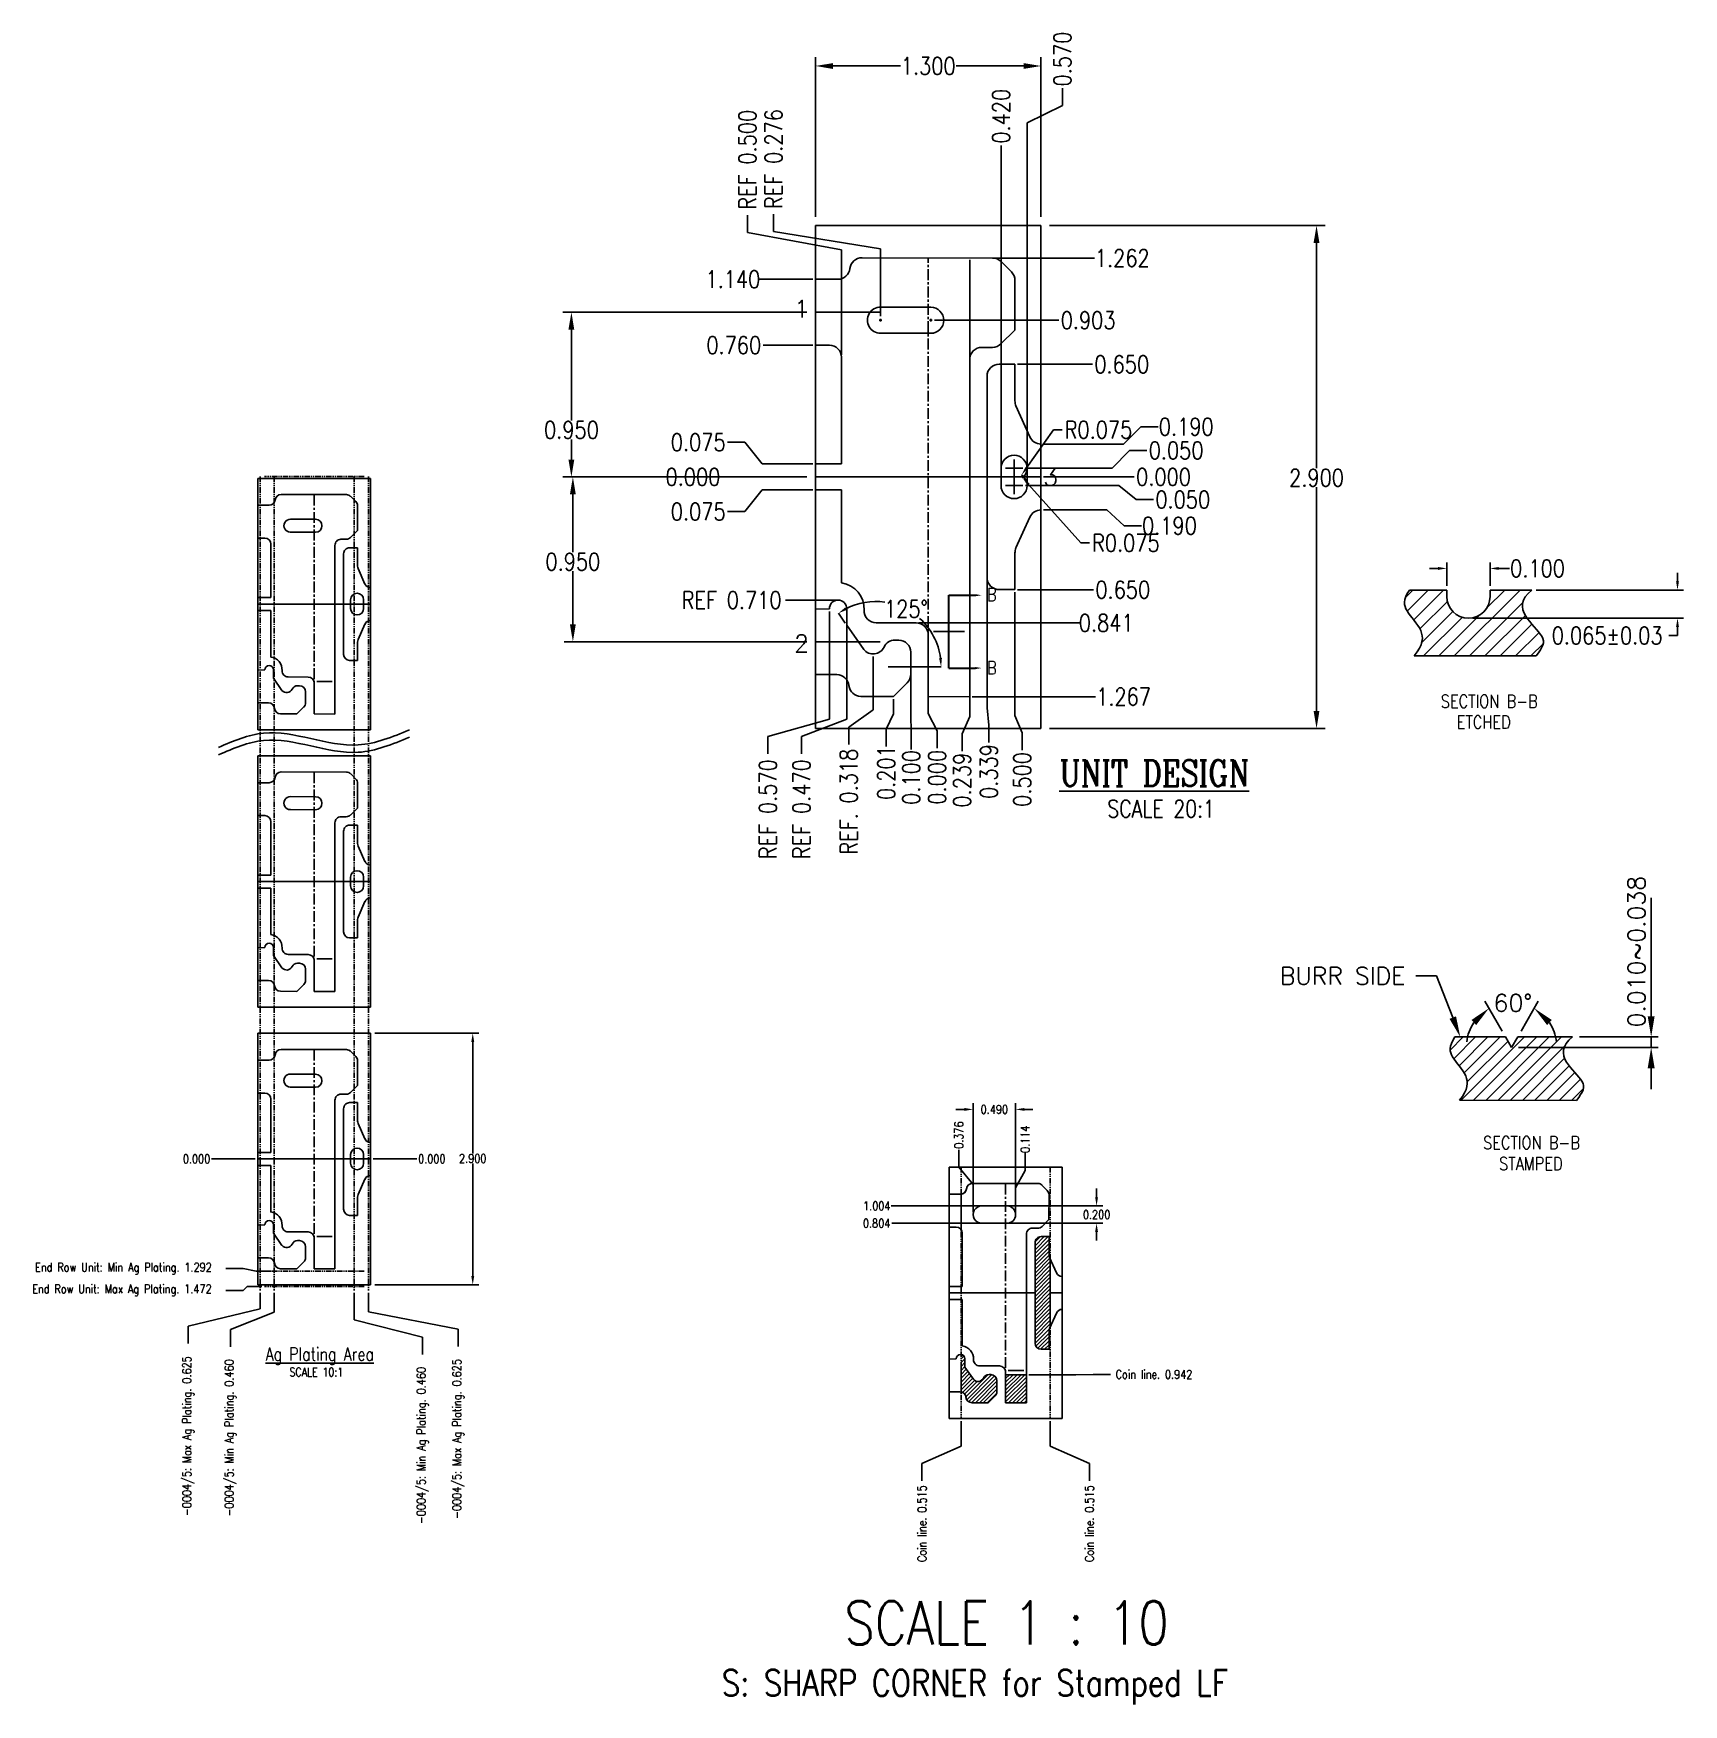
# Model space of a CAD drawing. Extents: x 640 to 830, y 405 to 598.
import ezdxf
from ezdxf.enums import TextEntityAlignment as Align

# ---------------------------------------------------------------- set-up
doc = ezdxf.new("R2010")
doc.units = 0
doc.linetypes.add('CENTER', pattern=[2, 1.25, -0.25, 0.25, -0.25])
doc.linetypes.add('PHANTOM2', pattern=[1.25, 0.625, -0.125, 0.125, -0.125, 0.125, -0.125])
for name, color, linetype in [('SH-03_CENTER', 2, 'Continuous'), ('SH-03_COIN', 4, 'Continuous'), ('SH-03_DIM', 4, 'Continuous'), ('SH-03_HATCH', 4, 'Continuous'), ('SH-03_NOTES', 3, 'Continuous'), ('SH-03_OBJECT', 7, 'Continuous'), ('SH-03_PHANTOM', 3, 'Continuous'), ('SH-03_PKG', 5, 'Continuous')]:
    doc.layers.add(name, color=color, linetype=linetype)
doc.styles.add('COMPLEX', font='COMPLEX', dxfattribs={"width": 0.8})
doc.styles.add('SIMPLEX', font='SIMPLEX')
doc.styles.get("Standard").update_dxf_attribs({"font": 'simplex.shx', "width": 0.82})

msp = doc.modelspace()

# ---------------------------------------------------------------- linework, layer by layer
at = {"layer": 'SH-03_CENTER', "linetype": 'CENTER'}
for p, q in [((743.21, 521.51), (743.21, 572.11)), ((672.38, 519.5), (672.38, 544.8)), ((672.38, 487.5), (672.38, 512.8)), ((672.38, 455.5), (672.38, 480.8)), ((752.14, 440.05), (752.14, 465.35))]:
    msp.add_line(p, q, dxfattribs=at)
at = {"layer": 'SH-03_CENTER'}
for p, q in [((730.21, 565.81), (737.66, 565.81)), ((730.21, 546.81), (756.21, 546.81)), ((665.88, 532.15), (678.88, 532.15)), ((730.21, 527.81), (737.66, 527.81)), ((665.88, 500.15), (678.88, 500.15)), ((665.88, 468.15), (678.88, 468.15)), ((745.64, 452.7), (755.53, 452.7)), ((757.29, 452.7), (758.64, 452.7))]:
    msp.add_line(p, q, dxfattribs=at)
at = {"layer": 'SH-03_CENTER', "linetype": 'Continuous'}
for p, q in [((737.55, 564.89), (737.85, 564.89)), ((737.7, 565.04), (737.7, 564.74)), ((743.35, 564.88), (743.65, 564.88)), ((743.5, 565.03), (743.5, 564.73))]:
    msp.add_line(p, q, dxfattribs=at)
at = {"layer": 'SH-03_COIN'}
msp.add_line((754.53, 443.27), (752.14, 443.27), dxfattribs=at)
at = {"layer": 'SH-03_DIM'}
for p, q in [((730.21, 576.81), (730.21, 595.21)), ((732.21, 594.21), (740, 594.21)), ((754.21, 594.21), (746.42, 594.21)), ((756.21, 576.81), (756.21, 595.21)), ((757.21, 575.81), (789, 575.81)), ((788, 573.81), (788, 547.81)), ((729.21, 565.81), (701.05, 565.81)), ((702.05, 563.81), (702.05, 553.32)), ((702.05, 548.81), (702.05, 551.14)), ((729.21, 546.81), (701.05, 546.81)), ((729.21, 546.81), (701.22, 546.81)), ((788, 519.81), (788, 545.63)), ((702.22, 544.81), (702.22, 538.12)), ((702.22, 529.81), (702.22, 535.94)), ((802.02, 536.26), (801.02, 536.26)), ((803.02, 534.27), (803.02, 536.96)), ((808.02, 534.27), (808.02, 536.96)), ((809.02, 536.26), (810.27, 536.26)), ((829.64, 534.77), (829.64, 535.77)), ((813.34, 533.77), (830.34, 533.77)), ((806.02, 530.52), (830.34, 530.52)), ((829.64, 528.52), (828.64, 528.52)), ((829.64, 529.52), (829.64, 528.52)), ((729.21, 527.81), (701.22, 527.81)), ((757.21, 517.81), (789, 517.81)), ((826.6, 484.62), (826.6, 498.28)), ((801.85, 489.27), (799.45, 489.27)), ((803.72, 484.46), (801.85, 489.27)), ((809.41, 482.91), (807.43, 486.34)), ((811.6, 482.91), (813.58, 486.34)), ((679.38, 482.65), (691.37, 482.65)), ((818.32, 482.22), (827.4, 482.22)), ((826.6, 481.02), (826.6, 482.22)), ((690.67, 481.65), (690.67, 468.8)), ((811.3, 481.02), (827.4, 481.02)), ((826.6, 478.62), (826.6, 476.22)), ((748.39, 462.58), (748.39, 474.57)), ((753.29, 462.22), (753.29, 474.57)), ((747.39, 473.87), (746.39, 473.87)), ((754.29, 473.87), (755.29, 473.87)), ((690.67, 454.65), (690.67, 467.62)), ((762.63, 463.73), (762.63, 464.73)), ((751.34, 462.73), (763.33, 462.73)), ((751.33, 460.73), (763.33, 460.73)), ((762.63, 459.73), (762.63, 458.73)), ((679.38, 453.65), (691.37, 453.65))]:
    msp.add_line(p, q, dxfattribs=at)
at = {"layer": 'SH-03_DIM', "color": 4, "linetype": 'Continuous'}
for p, q in [((758.69, 589.64), (758.69, 591.64)), ((754.61, 587.64), (758.69, 589.64)), ((754.61, 547.11), (754.61, 587.64)), ((751.61, 546.11), (751.61, 585.04)), ((722.35, 575.01), (722.35, 577.01)), ((725.37, 575.13), (725.37, 577.13)), ((733.21, 573.01), (722.35, 575.01)), ((737.7, 573.13), (725.37, 575.13)), ((733.21, 560.91), (733.21, 573.01)), ((737.7, 565.34), (737.7, 573.13))]:
    msp.add_line(p, q, dxfattribs=at)
at = {"layer": 'SH-03_DIM', "linetype": 'Continuous'}
for p, q in [((747.99, 571.86), (747.99, 519.17)), ((750.94, 572.06), (762.38, 572.06)), ((729.91, 569.61), (723.74, 569.61)), ((729.91, 569.61), (723.74, 569.61)), ((743.95, 564.88), (758.28, 564.88)), ((729.91, 562.01), (724.15, 562.01)), ((753.51, 559.8), (762.16, 559.8)), ((757.66, 552.26), (754.55, 547.85)), ((758.66, 552.26), (757.66, 552.26)), ((765.75, 550.61), (767.75, 552.6)), ((767.75, 552.6), (769.75, 552.6)), ((722.05, 550.81), (720.05, 550.81)), ((724.05, 548.31), (722.05, 550.81)), ((756.51, 550.61), (765.75, 550.61)), ((764.43, 547.81), (766.43, 549.87)), ((766.43, 549.87), (768.43, 549.87)), ((729.91, 548.31), (724.05, 548.31)), ((752.11, 547.81), (754.11, 547.81)), ((753.11, 546.81), (753.11, 548.81)), ((754.41, 547.81), (764.43, 547.81)), ((726.2, 546.81), (719.44, 546.81)), ((752.11, 545.81), (754.11, 545.81)), ((753.11, 544.81), (753.11, 546.81)), ((754.41, 545.81), (765.2, 545.81)), ((760.82, 539.2), (754.78, 545.95)), ((756.51, 546.81), (766.98, 546.81)), ((765.2, 545.81), (767.2, 544.2)), ((724.05, 545.31), (722.05, 542.81)), ((729.91, 545.31), (724.05, 545.31)), ((767.2, 544.2), (769.2, 544.2)), ((722.05, 542.81), (720.05, 542.81)), ((756.51, 543.01), (763.82, 543.01)), ((763.82, 543.01), (765.82, 541.19)), ((765.82, 541.19), (767.82, 541.19)), ((761.82, 539.2), (760.82, 539.2)), ((749.99, 534.92), (749.99, 520.17)), ((732.51, 532.61), (726.75, 532.61)), ((753.21, 533.52), (753.21, 519.29)), ((753.51, 533.8), (762.28, 533.8)), ((731.81, 531.31), (731.81, 518.87)), ((733.64, 529.96), (732.84, 531.11)), ((733.81, 531.31), (733.81, 518.87)), ((742.11, 529.98), (760.72, 529.98)), ((743.21, 528.28), (743.21, 519.54)), ((736.85, 526.1), (736.85, 519.97)), ((738.6, 524.91), (744.71, 524.91)), ((741.2, 525.02), (741.2, 519.36)), ((739.19, 521.19), (739.19, 519.49)), ((748.29, 521.47), (762.52, 521.47)), ((731.81, 518.87), (724.72, 516.87)), ((733.81, 518.87), (728.59, 516.87)), ((736.85, 519.97), (734.04, 517.97)), ((739.19, 519.49), (738.36, 517.73)), ((741.2, 519.36), (741.25, 517.36)), ((743.21, 519.54), (744.23, 517.54)), ((747.99, 519.17), (747.11, 517.17)), ((749.99, 520.17), (750.21, 518.17)), ((753.21, 519.29), (754.05, 517.29)), ((724.72, 516.87), (724.72, 514.87)), ((728.59, 516.87), (728.59, 514.87)), ((734.04, 517.97), (734.04, 515.97)), ((738.36, 517.73), (738.36, 515.73)), ((741.25, 517.36), (741.25, 515.36)), ((744.23, 517.54), (744.23, 515.54)), ((747.11, 517.17), (747.11, 515.17)), ((750.21, 518.17), (750.21, 516.17)), ((754.05, 517.29), (754.05, 515.29)), ((746.73, 467.19), (746.73, 469.19)), ((754.39, 466.84), (754.39, 468.84)), ((665.58, 468.15), (660.54, 468.15)), ((679.18, 468.15), (684.22, 468.15)), ((748.39, 465.19), (746.73, 467.19)), ((753.29, 464.84), (754.39, 466.84)), ((748.39, 462.03), (748.39, 465.19)), ((753.29, 462.02), (753.29, 464.84)), ((750.54, 462.73), (738.94, 462.73)), ((746.99, 464.11), (746.99, 459.8)), ((750.53, 460.73), (739.01, 460.73)), ((664.2, 455.5), (662.2, 455.5)), ((665.7, 455.23), (664.2, 455.5)), ((667.4, 455.23), (665.7, 455.23)), ((757.29, 456.59), (757.29, 448.8)), ((664.2, 453), (662.2, 453)), ((664.63, 453.43), (664.2, 453)), ((666.33, 453.43), (664.63, 453.43)), ((666.13, 452.7), (666.13, 450.85)), ((667.78, 452.7), (667.78, 450.47)), ((676.98, 452.7), (676.98, 449.59)), ((678.63, 452.7), (678.63, 450.52)), ((666.13, 450.85), (657.85, 448.85)), ((667.78, 450.47), (662.73, 448.47)), ((676.98, 449.59), (684.89, 447.59)), ((678.63, 450.52), (689, 448.52)), ((657.85, 448.85), (657.85, 446.85)), ((662.73, 448.47), (662.73, 446.47)), ((684.89, 447.59), (684.89, 445.59)), ((689, 448.52), (689, 446.52)), ((746.99, 444.4), (746.99, 441.29)), ((760.24, 443.27), (762.24, 443.31)), ((762.24, 443.31), (764.24, 443.31)), ((754.83, 443.27), (760.24, 443.27)), ((746.99, 437.9), (746.99, 435.02)), ((757.29, 437.9), (757.29, 435.02)), ((746.99, 435.02), (742.49, 433.02)), ((757.29, 435.02), (761.8, 433.02)), ((742.49, 433.02), (742.49, 431.02)), ((761.8, 433.02), (761.8, 431.02))]:
    msp.add_line(p, q, dxfattribs=at)
at = {"layer": 'SH-03_DIM', "linetype": 'PHANTOM2'}
for p, q in [((666.13, 546.87), (666.13, 453)), ((678.13, 546.87), (666.63, 546.87)), ((667.78, 546.87), (667.78, 453)), ((676.98, 546.87), (676.98, 453)), ((678.63, 546.87), (678.63, 453)), ((746.99, 467.2), (746.99, 438.2)), ((757.29, 467.2), (757.29, 438.2)), ((678.13, 455.23), (666.63, 455.23)), ((678.13, 453.43), (666.63, 453.43))]:
    msp.add_line(p, q, dxfattribs=at)
at = {"layer": 'SH-03_DIM', "linetype": 'Continuous'}
for centre, radius, start, end in [((753.11, 547.81), 1.5, 311.0805, 348.5408), ((753.11, 545.81), 1.5, 11.4592, 55.5678), ((737.16, 524.91), 7.54, 81.9582, 117.2684), ((737.16, 524.91), 7.54, 7.608, 47.8921)]:
    msp.add_arc(centre, radius, start, end, dxfattribs=at)
at = {"layer": 'SH-03_DIM'}
for start, end in [(146.5755, 173.1509), (6.8491, 33.4245)]:
    msp.add_arc((810.5, 481.02), 5.22, start, end, dxfattribs=at)
for points in [[(732.21, 594.54), (732.21, 593.87), (730.21, 594.21)], [(754.21, 594.54), (754.21, 593.87), (756.21, 594.21)], [(787.66, 573.81), (788.33, 573.81), (788, 575.81)], [(701.71, 563.81), (702.38, 563.81), (702.05, 565.81)], [(701.71, 548.81), (702.38, 548.81), (702.05, 546.81)], [(701.88, 544.81), (702.55, 544.81), (702.22, 546.81)], [(802.02, 536.43), (802.02, 536.09), (803.02, 536.26)], [(809.02, 536.43), (809.02, 536.09), (808.02, 536.26)], [(829.47, 534.77), (829.8, 534.77), (829.64, 533.77)], [(829.47, 529.52), (829.8, 529.52), (829.64, 530.52)], [(701.88, 529.81), (702.55, 529.81), (702.22, 527.81)], [(787.66, 519.81), (788.33, 519.81), (788, 517.81)], [(803.34, 484.31), (804.09, 484.6), (804.58, 482.22)], [(805.87, 484.18), (806.42, 483.6), (807.89, 485.54)], [(814.59, 483.6), (815.14, 484.18), (813.11, 485.54)], [(826.2, 484.62), (827, 484.62), (826.6, 482.22)], [(690.5, 481.65), (690.84, 481.65), (690.67, 482.65)], [(826.2, 478.62), (827, 478.62), (826.6, 481.02)], [(747.39, 474.03), (747.39, 473.7), (748.39, 473.87)], [(754.29, 474.03), (754.29, 473.7), (753.29, 473.87)], [(762.46, 463.73), (762.79, 463.73), (762.63, 462.73)], [(762.46, 459.73), (762.79, 459.73), (762.63, 460.73)], [(690.5, 454.65), (690.84, 454.65), (690.67, 453.65)]]:
    msp.add_solid(points, dxfattribs=at)
at = {"layer": 'SH-03_DIM', "linetype": 'Continuous'}
for points in [[(754.42, 547.95), (754.69, 547.76), (753.98, 547.04)], [(754.9, 546.06), (754.65, 545.84), (754.11, 546.69)], [(733.79, 531.47), (733.62, 531.75), (732.85, 531.09)], [(744.79, 525.92), (744.46, 525.9), (744.69, 524.91)]]:
    msp.add_solid(points, dxfattribs=at)
at = {"layer": 'SH-03_HATCH', "linetype": 'Continuous'}
for p, q in [((755.53, 458.14), (756.6, 459.2)), ((755.53, 457.69), (757.04, 459.2)), ((755.53, 457.24), (757.14, 458.85)), ((755.54, 458.59), (756.14, 459.2)), ((755.53, 456.79), (757.14, 458.4)), ((755.53, 456.34), (757.14, 457.95)), ((755.53, 455.89), (757.14, 457.5)), ((755.53, 455.44), (757.14, 457.05)), ((755.53, 454.99), (757.24, 456.71)), ((755.53, 454.55), (757.29, 456.31)), ((755.53, 454.1), (757.29, 455.86)), ((755.53, 453.65), (757.29, 455.41)), ((755.53, 453.2), (757.29, 454.96)), ((755.53, 452.75), (757.29, 454.51)), ((755.53, 452.3), (757.29, 454.06)), ((755.53, 451.85), (757.29, 453.61)), ((755.53, 451.4), (757.29, 453.16)), ((755.53, 450.95), (757.29, 452.71)), ((755.53, 450.5), (757.29, 452.26)), ((755.53, 450.06), (757.29, 451.82)), ((755.53, 449.61), (757.29, 451.37)), ((755.53, 449.16), (757.29, 450.92)), ((755.53, 448.71), (757.29, 450.47)), ((755.53, 448.26), (757.29, 450.02)), ((755.53, 447.81), (757.29, 449.57)), ((755.53, 447.36), (757.29, 449.12)), ((755.53, 446.91), (757.19, 448.57)), ((755.62, 446.56), (757.14, 448.07)), ((755.84, 446.32), (757.14, 447.62)), ((756.17, 446.2), (757.14, 447.18)), ((746.99, 445.56), (747.02, 445.59)), ((746.99, 445.11), (747.31, 445.43)), ((756.62, 446.2), (757.14, 446.73)), ((757.06, 446.2), (757.14, 446.28)), ((746.99, 444.66), (747.44, 445.11)), ((746.99, 444.21), (747.44, 444.66)), ((746.99, 443.76), (747.44, 444.21)), ((746.99, 443.31), (747.6, 443.92)), ((746.99, 442.86), (747.78, 443.65)), ((746.99, 442.41), (747.97, 443.39)), ((746.99, 441.96), (748.15, 443.13)), ((746.99, 441.52), (748.34, 442.86)), ((747.16, 441.23), (748.55, 442.62)), ((747.41, 441.04), (748.87, 442.49)), ((747.56, 440.73), (750.1, 443.27)), ((747.66, 440.39), (750.55, 443.28)), ((747.88, 440.16), (750.86, 443.14)), ((748.21, 440.04), (751.07, 442.9)), ((748.66, 440.04), (751.14, 442.52)), ((749.11, 440.04), (751.14, 442.07)), ((749.55, 440.04), (751.14, 441.62)), ((752.14, 442.84), (752.57, 443.27)), ((752.14, 442.4), (753.02, 443.27)), ((752.14, 441.95), (753.47, 443.27)), ((752.14, 441.5), (753.92, 443.27)), ((752.14, 441.05), (754.37, 443.27)), ((752.14, 440.6), (754.53, 442.99)), ((752.14, 440.15), (754.53, 442.54)), ((752.47, 440.03), (754.53, 442.09)), ((752.92, 440.03), (754.53, 441.64)), ((750, 440.04), (751.11, 441.15)), ((753.37, 440.03), (754.53, 441.19)), ((753.81, 440.03), (754.53, 440.74)), ((754.26, 440.02), (754.53, 440.3))]:
    msp.add_line(p, q, dxfattribs=at)
at = {"layer": 'SH-03_OBJECT'}
for p, q in [((735.57, 572.1), (750.64, 572.06)), ((730.21, 569.61), (732.79, 569.61)), ((730.21, 562.01), (731.81, 562.01)), ((750.61, 561.76), (749.39, 561.76)), ((753.21, 559.82), (751.39, 559.82)), ((730.21, 548.31), (733.21, 548.31)), ((665.88, 543.55), (667.17, 543.55)), ((668.56, 544.79), (676.09, 544.77)), ((730.21, 545.31), (733.21, 545.31)), ((665.88, 539.75), (666.68, 539.75)), ((676.08, 539.62), (675.47, 539.62)), ((677.38, 538.65), (676.47, 538.65)), ((665.88, 532.9), (667.38, 532.9)), ((753.21, 533.82), (751.39, 533.82)), ((665.88, 531.4), (667.38, 531.4)), ((733.81, 531.61), (733.81, 529.71)), ((735.77, 526.9), (733.81, 529.71)), ((737.2, 529.99), (741.81, 529.98)), ((743.21, 528.58), (743.19, 521.48)), ((739.81, 527.99), (739.38, 527.99)), ((741.2, 524.06), (741.2, 526.58)), ((667.68, 524.55), (667.68, 523.6)), ((677.38, 525.65), (676.47, 525.65)), ((668.66, 522.19), (667.68, 523.6)), ((669.38, 523.74), (671.68, 523.73)), ((670.68, 522.73), (670.46, 522.73)), ((672.38, 523.03), (672.37, 519.48)), ((730.21, 524.01), (732.67, 524.01)), ((739.19, 521.49), (740.79, 523.08)), ((665.88, 520.75), (667.11, 520.75)), ((671.38, 520.77), (671.38, 522.03)), ((735.45, 521.5), (739.19, 521.49)), ((743.19, 521.48), (747.99, 521.47)), ((668.5, 519.49), (670.37, 519.48)), ((670.37, 519.48), (671.17, 520.28)), ((672.37, 519.48), (674.77, 519.47)), ((668.56, 512.79), (676.09, 512.77)), ((665.88, 511.55), (667.17, 511.55)), ((665.88, 507.75), (666.68, 507.75)), ((676.08, 507.62), (675.47, 507.62)), ((677.38, 506.65), (676.47, 506.65)), ((665.88, 500.9), (667.38, 500.9)), ((665.88, 499.4), (667.38, 499.4)), ((677.38, 493.65), (676.47, 493.65)), ((667.68, 492.55), (667.68, 491.6)), ((668.66, 490.19), (667.68, 491.6)), ((669.38, 491.74), (671.68, 491.73)), ((670.68, 490.73), (670.46, 490.73)), ((671.38, 488.77), (671.38, 490.03)), ((672.38, 491.03), (672.37, 487.48)), ((665.88, 488.75), (667.11, 488.75)), ((670.37, 487.48), (671.17, 488.28)), ((668.5, 487.49), (670.37, 487.48)), ((672.37, 487.48), (674.77, 487.47)), ((668.56, 480.79), (676.09, 480.77)), ((665.88, 479.55), (667.17, 479.55)), ((665.88, 475.75), (666.68, 475.75)), ((676.08, 475.62), (675.47, 475.62)), ((677.38, 474.65), (676.47, 474.65)), ((665.88, 468.9), (667.38, 468.9)), ((665.88, 467.4), (667.38, 467.4)), ((748.32, 465.34), (755.86, 465.32)), ((748.32, 465.34), (755.86, 465.32)), ((745.64, 464.1), (746.93, 464.1)), ((677.38, 461.65), (676.47, 461.65)), ((667.68, 460.55), (667.68, 459.6)), ((668.66, 458.19), (667.68, 459.6)), ((669.38, 459.74), (671.68, 459.73)), ((670.68, 458.73), (670.46, 458.73)), ((672.38, 459.03), (672.37, 455.48)), ((745.64, 460.3), (746.44, 460.3)), ((755.84, 460.17), (755.23, 460.17)), ((755.84, 460.17), (755.23, 460.17)), ((757.14, 459.2), (756.23, 459.2)), ((757.14, 459.2), (756.23, 459.2)), ((671.38, 456.77), (671.38, 458.03)), ((665.88, 456.75), (667.11, 456.75)), ((668.5, 455.49), (670.37, 455.48)), ((670.37, 455.48), (671.17, 456.28)), ((672.37, 455.48), (674.77, 455.47)), ((745.64, 453.45), (747.14, 453.45)), ((745.64, 451.95), (747.14, 451.95)), ((757.14, 446.2), (756.23, 446.2)), ((757.14, 446.2), (756.23, 446.2)), ((747.44, 445.1), (747.44, 444.15)), ((747.44, 445.1), (747.44, 444.15)), ((748.42, 442.74), (747.44, 444.15)), ((748.42, 442.74), (747.44, 444.15)), ((749.14, 444.29), (751.44, 444.28)), ((752.14, 443.58), (752.13, 440.03)), ((750.44, 443.28), (750.22, 443.28)), ((750.44, 443.28), (750.22, 443.28)), ((751.14, 441.32), (751.14, 442.58)), ((751.14, 441.32), (751.14, 442.58)), ((745.64, 441.3), (746.87, 441.3)), ((748.26, 440.04), (750.13, 440.03)), ((748.26, 440.04), (750.13, 440.03)), ((750.13, 440.03), (750.93, 440.83)), ((750.13, 440.03), (750.93, 440.83)), ((752.13, 440.03), (754.53, 440.02))]:
    msp.add_line(p, q, dxfattribs=at)
at = {"layer": 'SH-03_OBJECT', "linetype": 'Continuous'}
for p, q in [((752.8, 570.47), (751.63, 571.65)), ((737.7, 566.39), (743.5, 566.38)), ((737.7, 563.39), (743.5, 563.38)), ((753.2, 563.75), (751.6, 562.17)), ((733.21, 560.61), (733.21, 548.31)), ((747.99, 560.36), (747.99, 521.47)), ((753.21, 559.82), (753.21, 555.58)), ((749.99, 558.42), (749.99, 535.22)), ((754.93, 551.44), (753.33, 555.01)), ((751.61, 547.81), (751.61, 545.81)), ((754.61, 547.81), (754.61, 545.81)), ((677.18, 543.97), (676.59, 544.56)), ((733.21, 545.31), (733.21, 534.58)), ((669.63, 541.94), (672.53, 541.93)), ((754.93, 542.18), (753.33, 538.62)), ((669.62, 540.44), (672.52, 540.43)), ((677.37, 540.62), (676.58, 539.82)), ((667.38, 539.05), (667.38, 532.9)), ((674.77, 538.92), (674.77, 519.47)), ((675.77, 537.95), (675.77, 526.35)), ((677.38, 538.65), (677.38, 536.53)), ((753.21, 538.04), (753.21, 533.82)), ((678.24, 534.46), (677.44, 536.24)), ((676.58, 532.65), (676.58, 531.65)), ((678.08, 532.65), (678.08, 531.65)), ((798.72, 533.77), (803.02, 533.77)), ((803.02, 533.02), (803.02, 533.77)), ((808.02, 533.77), (812.84, 533.77)), ((808.02, 533.02), (808.02, 533.77)), ((667.38, 531.4), (667.38, 526.03)), ((678.24, 529.83), (677.44, 528.05)), ((677.38, 527.76), (677.38, 525.65)), ((799.26, 526.17), (813.33, 526.17)), ((677.18, 511.97), (676.59, 512.56)), ((669.63, 509.94), (672.53, 509.93)), ((667.38, 507.05), (667.38, 500.9)), ((669.62, 508.44), (672.52, 508.43)), ((674.77, 506.92), (674.77, 487.47)), ((677.37, 508.62), (676.58, 507.82)), ((675.77, 505.95), (675.77, 494.35)), ((677.38, 506.65), (677.38, 504.53)), ((678.24, 502.46), (677.44, 504.24)), ((667.38, 499.4), (667.38, 494.03)), ((676.58, 500.65), (676.58, 499.65)), ((678.08, 500.65), (678.08, 499.65)), ((678.24, 497.83), (677.44, 496.05)), ((677.38, 495.76), (677.38, 493.65)), ((803.96, 482.22), (809.81, 482.22)), ((810.5, 481.02), (809.81, 482.22)), ((810.5, 481.02), (811.2, 482.22)), ((811.2, 482.22), (817.52, 482.22)), ((677.18, 479.97), (676.59, 480.56)), ((669.62, 476.44), (672.52, 476.43)), ((669.63, 477.94), (672.53, 477.93)), ((677.37, 476.62), (676.58, 475.82)), ((667.38, 475.05), (667.38, 468.9)), ((674.77, 474.92), (674.77, 455.47)), ((677.38, 474.65), (677.38, 472.53)), ((817.97, 474.88), (804.48, 474.92)), ((675.77, 473.95), (675.77, 462.35)), ((678.24, 470.46), (677.44, 472.24)), ((676.58, 468.65), (676.58, 467.65)), ((678.08, 468.65), (678.08, 467.65)), ((667.38, 467.4), (667.38, 462.03)), ((678.24, 465.83), (677.44, 464.05)), ((756.94, 464.52), (756.35, 465.11)), ((756.94, 464.52), (756.35, 465.11)), ((677.38, 463.76), (677.38, 461.65)), ((749.39, 462.74), (752.29, 462.73)), ((749.38, 460.74), (752.28, 460.73)), ((757.13, 461.17), (756.34, 460.37)), ((757.13, 461.17), (756.34, 460.37)), ((747.14, 459.6), (747.14, 453.45)), ((754.53, 459.47), (754.53, 440.02)), ((757.14, 459.2), (757.14, 457.08)), ((757.14, 459.2), (757.14, 457.08)), ((755.53, 458.5), (755.53, 446.9)), ((755.53, 458.5), (755.53, 446.9)), ((758, 455.01), (757.2, 456.79)), ((757.29, 456.59), (757.2, 456.79)), ((747.14, 451.95), (747.14, 446.58)), ((758, 450.38), (757.2, 448.6)), ((757.14, 448.31), (757.14, 446.2)), ((757.14, 448.31), (757.14, 446.2)), ((757.29, 448.8), (757.2, 448.6))]:
    msp.add_line(p, q, dxfattribs=at)
at = {"layer": 'SH-03_OBJECT', "linetype": 'ByBlock'}
for p, q in [((753.21, 569.47), (753.2, 563.75)), ((677.38, 543.48), (677.37, 540.62)), ((677.38, 511.48), (677.37, 508.62)), ((677.38, 479.48), (677.37, 476.62)), ((757.14, 464.03), (757.13, 461.17)), ((757.14, 464.03), (757.13, 461.17))]:
    msp.add_line(p, q, dxfattribs=at)
at = {"layer": 'SH-03_OBJECT', "color": 1, "linetype": 'Continuous'}
for p, q in [((798.25, 532.91), (799.11, 533.77)), ((798.46, 531.34), (800.88, 533.77)), ((799.21, 530.33), (802.65, 533.77)), ((799.93, 529.28), (803.09, 532.44)), ((803.89, 526.17), (811.49, 533.77)), ((805.65, 526.17), (811.77, 532.29)), ((807.65, 531.7), (809.72, 533.77)), ((800.14, 527.73), (803.71, 531.3)), ((800.35, 526.17), (804.81, 530.62)), ((802.12, 526.17), (806.84, 530.89)), ((807.42, 526.17), (812.09, 530.83)), ((809.19, 526.17), (812.84, 529.82)), ((810.96, 526.17), (813.67, 528.88)), ((812.72, 526.17), (814.17, 527.61)), ((803.41, 480.71), (804.92, 482.22)), ((803.83, 479.71), (806.34, 482.22)), ((804.44, 478.91), (807.75, 482.22)), ((804.7, 474.92), (811.99, 482.22)), ((805.03, 478.08), (809.17, 482.22)), ((806.11, 474.92), (813.41, 482.22)), ((807.52, 474.91), (814.82, 482.22)), ((808.93, 474.91), (816.24, 482.22)), ((805.39, 477.03), (810.09, 481.73)), ((810.34, 474.91), (816.64, 481.21)), ((811.75, 474.9), (816.61, 479.77)), ((813.16, 474.9), (817.15, 478.89)), ((814.57, 474.89), (817.8, 478.12)), ((815.98, 474.89), (818.45, 477.35)), ((817.39, 474.89), (818.79, 476.29))]:
    msp.add_line(p, q, dxfattribs=at)
at = {"layer": 'SH-03_OBJECT', "lineweight": 0}
for p, q in [((730.21, 531.61), (731.81, 531.61)), ((665.88, 524.55), (666.68, 524.55)), ((665.88, 492.55), (666.68, 492.55)), ((665.88, 460.55), (666.68, 460.55)), ((745.64, 445.1), (746.44, 445.1))]:
    msp.add_line(p, q, dxfattribs=at)
at = {"layer": 'SH-03_OBJECT', "color": 1}
for p, q in [((743.81, 528.97), (747.39, 528.97)), ((672.68, 523.22), (674.47, 523.22)), ((672.68, 491.22), (674.47, 491.22)), ((672.68, 459.22), (674.47, 459.22)), ((752.44, 443.77), (754.23, 443.77))]:
    msp.add_line(p, q, dxfattribs=at)
at = {"layer": 'SH-03_OBJECT'}
for centre, radius, start, end in [((732.79, 571.01), 1.4, 270, 353.5777), ((735.57, 570.7), 1.4, 89.8589, 173.5777), ((731.81, 560.61), 1.4, 360, 90), ((756.21, 552.01), 1.4, 204.1054, 270), ((667.17, 544.25), 0.7, 270, 353.5777), ((668.56, 544.09), 0.7, 89.8589, 173.5777), ((756.21, 541.61), 1.4, 90, 155.8946), ((666.68, 539.05), 0.7, 360, 90), ((678.88, 534.75), 0.7, 204.1054, 270), ((732.81, 531.61), 3, 357.1686, 82.3377), ((732.81, 531.61), 1, 0, 90), ((678.88, 529.55), 0.7, 90, 155.8946), ((737.21, 531.39), 1.4, 177.1686, 269.8589), ((741.81, 528.58), 1.4, 359.8589, 89.8589), ((736.85, 527.8), 1.4, 219.6436, 334.4556), ((739.37, 526.59), 1.4, 89.8589, 154.4556), ((739.8, 526.59), 1.4, 359.8589, 89.8589), ((667.18, 524.55), 0.5, 0, 90), ((667.18, 524.55), 1.5, 357.1686, 82.3377), ((669.38, 524.44), 0.7, 177.1686, 269.8589), ((669.2, 522.64), 0.7, 219.6436, 334.4556), ((670.46, 522.03), 0.7, 89.8589, 154.4556), ((670.68, 522.03), 0.7, 359.8589, 89.8589), ((671.68, 523.03), 0.7, 359.8589, 89.8589), ((732.67, 522.61), 1.4, 5.8899, 90), ((735.45, 522.9), 1.4, 185.8899, 269.8589), ((739.8, 524.07), 1.4, 314.8589, 359.8589), ((667.11, 520.05), 0.7, 5.8899, 90), ((670.68, 520.77), 0.7, 314.8589, 359.8589), ((668.5, 520.19), 0.7, 185.8899, 269.8589), ((668.56, 512.09), 0.7, 89.8589, 173.5777), ((667.17, 512.25), 0.7, 270, 353.5777), ((666.68, 507.05), 0.7, 360, 90), ((678.88, 502.75), 0.7, 204.1054, 270), ((678.88, 497.55), 0.7, 90, 155.8946), ((667.18, 492.55), 1.5, 357.1686, 82.3377), ((667.18, 492.55), 0.5, 0, 90), ((669.38, 492.44), 0.7, 177.1686, 269.8589), ((671.68, 491.03), 0.7, 359.8589, 89.8589), ((669.2, 490.64), 0.7, 219.6436, 334.4556), ((670.46, 490.03), 0.7, 89.8589, 154.4556), ((670.68, 490.03), 0.7, 359.8589, 89.8589), ((667.11, 488.05), 0.7, 5.8899, 90), ((668.5, 488.19), 0.7, 185.8899, 269.8589), ((670.68, 488.77), 0.7, 314.8589, 359.8589), ((667.17, 480.25), 0.7, 270, 353.5777), ((668.56, 480.09), 0.7, 89.8589, 173.5777), ((666.68, 475.05), 0.7, 360, 90), ((678.88, 470.75), 0.7, 204.1054, 270), ((678.88, 465.55), 0.7, 90, 155.8946), ((746.93, 464.8), 0.7, 270, 353.5777), ((746.93, 464.8), 0.7, 275.1321, 353.5777), ((748.32, 464.64), 0.7, 89.8589, 173.5777), ((748.32, 464.64), 0.7, 89.8589, 173.5777), ((667.18, 460.55), 0.5, 0, 90), ((667.18, 460.55), 1.5, 357.1686, 82.3377), ((669.38, 460.44), 0.7, 177.1686, 269.8589), ((670.46, 458.03), 0.7, 89.8589, 154.4556), ((670.68, 458.03), 0.7, 359.8589, 89.8589), ((671.68, 459.03), 0.7, 359.8589, 89.8589), ((746.44, 459.6), 0.7, 360, 90), ((669.2, 458.64), 0.7, 219.6436, 334.4556), ((667.11, 456.05), 0.7, 5.8899, 90), ((668.5, 456.19), 0.7, 185.8899, 269.8589), ((670.68, 456.77), 0.7, 314.8589, 359.8589), ((758.64, 455.3), 0.7, 204.1054, 270), ((758.64, 450.1), 0.7, 90, 155.8946), ((746.94, 445.1), 0.5, 0, 90), ((746.94, 445.1), 0.5, 0, 84.2608), ((746.94, 445.1), 1.5, 357.1686, 82.3377), ((749.14, 444.99), 0.7, 177.1686, 269.8589), ((751.44, 443.58), 0.7, 359.8589, 89.8589), ((748.96, 443.19), 0.7, 219.6436, 334.4556), ((748.96, 443.19), 0.7, 219.6436, 334.4556), ((750.22, 442.58), 0.7, 89.8589, 154.4556), ((750.22, 442.58), 0.7, 89.8589, 154.4556), ((750.44, 442.58), 0.7, 359.8589, 89.8589), ((750.44, 442.58), 0.7, 359.8589, 89.8589), ((746.87, 440.6), 0.7, 5.8899, 90), ((746.87, 440.6), 0.7, 5.8899, 79.8893), ((748.26, 440.74), 0.7, 185.8899, 269.8589), ((748.26, 440.74), 0.7, 185.8899, 269.8589), ((750.44, 441.32), 0.7, 314.8589, 359.8589), ((750.44, 441.32), 0.7, 314.8589, 359.8589)]:
    msp.add_arc(centre, radius, start, end, dxfattribs=at)
at = {"layer": 'SH-03_OBJECT', "linetype": 'Continuous'}
for centre, radius, start, end in [((750.63, 570.66), 1.4, 44.8589, 89.8589), ((751.81, 569.48), 1.4, 359.8589, 44.8589), ((737.7, 564.89), 1.5, 89.8589, 269.8589), ((743.5, 564.88), 1.5, 269.8589, 89.8589), ((749.39, 560.36), 1.4, 89.8589, 180), ((750.61, 563.16), 1.4, 269.8589, 314.8589), ((751.39, 558.42), 1.4, 89.8589, 180), ((754.61, 555.58), 1.4, 180, 204.1054), ((753.11, 547.81), 1.5, 360, 180), ((753.11, 545.81), 1.5, 180, 360), ((676.09, 544.07), 0.7, 44.8589, 89.8589), ((676.68, 543.48), 0.7, 359.8589, 44.8589), ((669.63, 541.19), 0.75, 89.8589, 269.8589), ((672.53, 541.18), 0.75, 269.8589, 89.8589), ((676.08, 540.32), 0.7, 269.8589, 314.8589), ((675.47, 538.92), 0.7, 89.8589, 180), ((676.47, 537.95), 0.7, 89.8589, 180), ((754.61, 538.04), 1.4, 155.8946, 180), ((678.08, 536.53), 0.7, 180, 204.1054), ((751.39, 535.22), 1.4, 180, 269.8589), ((677.33, 532.65), 0.75, 360, 180), ((732.81, 531.61), 1, 90, 180), ((805.52, 533.02), 2.5, 180, 0), ((677.33, 531.65), 0.75, 180, 360), ((676.47, 526.35), 0.7, 180, 269.8589), ((678.08, 527.76), 0.7, 155.8946, 180), ((667.18, 524.55), 0.5, 90, 180), ((676.09, 512.07), 0.7, 44.8589, 89.8589), ((676.68, 511.48), 0.7, 359.8589, 44.8589), ((669.63, 509.19), 0.75, 89.8589, 269.8589), ((672.53, 509.18), 0.75, 269.8589, 89.8589), ((675.47, 506.92), 0.7, 89.8589, 180), ((676.08, 508.32), 0.7, 269.8589, 314.8589), ((676.47, 505.95), 0.7, 89.8589, 180), ((678.08, 504.53), 0.7, 180, 204.1054), ((677.33, 500.65), 0.75, 360, 180), ((677.33, 499.65), 0.75, 180, 360), ((678.08, 495.76), 0.7, 155.8946, 180), ((676.47, 494.35), 0.7, 180, 269.8589), ((667.18, 492.55), 0.5, 90, 180), ((676.09, 480.07), 0.7, 44.8589, 89.8589), ((676.68, 479.48), 0.7, 359.8589, 44.8589), ((669.63, 477.19), 0.75, 89.8589, 269.8589), ((672.53, 477.18), 0.75, 269.8589, 89.8589), ((675.47, 474.92), 0.7, 89.8589, 180), ((676.47, 473.95), 0.7, 89.8589, 180), ((676.08, 476.32), 0.7, 269.8589, 314.8589), ((678.08, 472.53), 0.7, 180, 204.1054), ((677.33, 468.65), 0.75, 360, 180), ((677.33, 467.65), 0.75, 180, 360), ((755.85, 464.62), 0.7, 44.8589, 89.8589), ((755.85, 464.62), 0.7, 44.8589, 89.8589), ((756.44, 464.03), 0.7, 359.8589, 44.8589), ((756.44, 464.03), 0.7, 359.8589, 44.8589), ((678.08, 463.76), 0.7, 155.8946, 180), ((749.39, 461.74), 1, 89.8589, 269.8589), ((752.29, 461.73), 1, 269.8589, 89.8589), ((667.18, 460.55), 0.5, 90, 180), ((676.47, 462.35), 0.7, 180, 269.8589), ((755.23, 459.47), 0.7, 89.8589, 180), ((755.23, 459.47), 0.7, 89.8589, 180), ((756.23, 458.5), 0.7, 89.8589, 180), ((756.23, 458.5), 0.7, 89.8589, 180), ((755.84, 460.87), 0.7, 269.8589, 314.8589), ((755.84, 460.87), 0.7, 269.8589, 314.8589), ((757.84, 457.08), 0.7, 180, 204.1054), ((757.84, 457.08), 0.7, 180, 204.1054), ((757.84, 448.31), 0.7, 155.8946, 180), ((757.84, 448.31), 0.7, 155.8946, 180), ((746.94, 445.1), 0.5, 90, 180), ((756.23, 446.9), 0.7, 180, 269.8589), ((756.23, 446.9), 0.7, 180, 269.8589)]:
    msp.add_arc(centre, radius, start, end, dxfattribs=at)
for points, knots in [([(798.72, 533.77), (797.93, 532.64), (798.22, 531.26), (800.37, 529.25), (800.33, 527.46), (799.26, 526.17)], [0, 0, 0, 0, 0.0679517, 0.1482265, 0.2228075, 0.2228075, 0.2228075, 0.2228075]), ([(812.84, 533.77), (811.51, 532.7), (811.54, 530.91), (814.67, 528.12), (814.13, 527.23), (813.33, 526.17)], [0, 0, 0, 0, 0.0756667, 0.1392143, 0.2121518, 0.2121518, 0.2121518, 0.2121518]), ([(803.96, 482.22), (803.21, 481.13), (803.48, 479.81), (805.55, 477.88), (805.51, 476.16), (804.48, 474.92)], [0, 0, 0, 0, 0.0679517, 0.1482265, 0.2228075, 0.2228075, 0.2228075, 0.2228075]), ([(817.52, 482.22), (816.25, 481.19), (816.27, 479.47), (819.29, 476.79), (818.76, 475.94), (817.97, 474.88)], [0, 0, 0, 0, 0.0756667, 0.1392143, 0.213019, 0.213019, 0.213019, 0.213019])]:
    msp.add_open_spline(points, degree=3, knots=knots, dxfattribs=at)
at = {"layer": 'SH-03_PHANTOM', "color": 3, "linetype": 'Continuous', "lineweight": 30}
for p, q in [((745.6, 533.17), (748.66, 533.17)), ((745.6, 524.77), (745.6, 533.17)), ((745.6, 524.77), (748.66, 524.77))]:
    msp.add_line(p, q, dxfattribs=at)
at = {"layer": 'SH-03_PHANTOM', "linetype": 'Continuous'}
for points in [[(661.35, 515.62), (663.06, 516.36), (668.24, 518.58), (675.98, 514.6), (681.41, 516.83), (683.36, 517.64)], [(661.35, 514.77), (663.06, 515.51), (668.24, 517.73), (675.98, 513.75), (681.41, 515.98), (683.36, 516.79)]]:
    msp.add_open_spline(points, degree=3, knots=[0, 0, 0, 0, 5.45258, 16.444811, 22.601523, 22.601523, 22.601523, 22.601523], dxfattribs=at)
at = {"layer": 'SH-03_PHANTOM', "color": 3, "linetype": 'Continuous', "lineweight": 30}
for points in [[(748.66, 533.29), (748.66, 533.05), (749.38, 533.17)], [(748.66, 524.89), (748.66, 524.65), (749.38, 524.77)]]:
    msp.add_trace(points, dxfattribs=at)
at = {"layer": 'SH-03_PKG'}
for p, q in [((756.21, 575.81), (730.21, 575.81)), ((730.21, 575.81), (730.21, 517.81)), ((756.21, 517.81), (756.21, 575.81)), ((678.88, 546.65), (665.88, 546.65)), ((665.88, 546.65), (665.88, 517.65)), ((678.88, 517.65), (678.88, 546.65)), ((665.88, 517.65), (678.88, 517.65)), ((730.21, 517.81), (756.21, 517.81)), ((665.88, 485.65), (665.88, 514.65)), ((665.88, 514.65), (678.88, 514.65)), ((678.88, 514.65), (678.88, 485.65)), ((678.88, 485.65), (665.88, 485.65)), ((678.88, 482.65), (665.88, 482.65)), ((665.88, 482.65), (665.88, 453.65)), ((678.88, 453.65), (678.88, 482.65)), ((758.64, 467.2), (745.64, 467.2)), ((745.64, 467.2), (745.64, 438.2)), ((758.64, 438.2), (758.64, 467.2)), ((665.88, 453.65), (678.88, 453.65)), ((745.64, 438.2), (758.64, 438.2))]:
    msp.add_line(p, q, dxfattribs=at)
at = {"layer": 'SH-03_PKG', "linetype": 'ByBlock'}
for p, q in [((730.21, 517.81), (730.21, 575.81)), ((756.21, 575.81), (756.21, 517.81)), ((665.88, 517.65), (665.88, 546.65)), ((678.88, 546.65), (678.88, 517.65)), ((678.88, 517.65), (665.88, 517.65)), ((756.21, 517.81), (730.21, 517.81)), ((665.88, 514.65), (665.88, 485.65)), ((678.88, 485.65), (678.88, 514.65)), ((678.88, 485.65), (665.88, 485.65)), ((665.88, 453.65), (665.88, 482.65)), ((678.88, 482.65), (678.88, 453.65)), ((745.64, 438.2), (745.64, 467.2)), ((758.64, 467.2), (758.64, 438.2)), ((678.88, 453.65), (665.88, 453.65)), ((758.64, 438.2), (745.64, 438.2))]:
    msp.add_line(p, q, dxfattribs=at)
at = {"layer": 'SH-03_PKG', "linetype": 'Continuous'}
for p, q in [((730.21, 575.81), (756.21, 575.81)), ((665.88, 546.65), (678.88, 546.65)), ((665.88, 485.65), (678.88, 485.65)), ((665.88, 482.65), (678.88, 482.65))]:
    msp.add_line(p, q, dxfattribs=at)

# ---------------------------------------------------------------- texts
at = {"layer": 'SH-03_DIM', "style": 'SIMPLEX'}
msp.add_text('0.010~0.038', height=2, rotation=90, dxfattribs=at).set_placement((825.92, 483.32))
msp.add_text('BURR SIDE', height=2, dxfattribs=at).set_placement((798.25, 489.27), align=Align.MIDDLE_RIGHT)
msp.add_text('60%%d', height=2, dxfattribs=at).set_placement((810.65, 486.15), align=Align.MIDDLE_CENTER)
at = {"layer": 'SH-03_DIM', "color": 4, "linetype": 'Continuous', "char_height": 2, "attachment_point": 5, "rotation": 90}
for s, insert in [('\\A1;0.570', (758.69, 595.01)), ('\\A1;0.420', (751.61, 588.41)), ('\\A1;REF 0.500', (722.35, 583.39)), ('\\A1;REF 0.276', (725.37, 583.47))]:
    msp.add_mtext(s, dxfattribs=dict(at, insert=insert))
at = {"layer": 'SH-03_DIM', "attachment_point": 5}
for s, insert, char_height in [('\\A1;1.300', (743.21, 594.21), 2), ('\\A1;0.950', (702.05, 552.23), 2), ('\\A1;2.900', (788, 546.72), 2), ('\\A1;0.950', (702.22, 537.03), 2), ('\\A1;0.100', (813.49, 536.26), 2), ('\\A1;0.065±0.03', (821.52, 528.52), 2), ('\\A1;0.490', (750.84, 473.87), 1), ('\\A1;2.900', (690.67, 468.21), 1), ('\\A1;0.200', (762.63, 461.73), 1)]:
    msp.add_mtext(s, dxfattribs=dict(at, insert=insert, char_height=char_height))
at = {"layer": 'SH-03_DIM', "linetype": 'Continuous', "attachment_point": 5}
for s, insert, char_height in [('\\A1;1.262', (765.59, 572.06), 2), ('\\A1;1.140', (720.68, 569.61), 2), ('\\A1;1.140', (720.68, 569.61), 2), ('\\A1;0.903', (761.65, 564.88), 2), ('\\A1;0.760', (720.78, 562.01), 2), ('\\A1;0.650', (765.53, 559.8), 2), ('\\A1;R0.075', (762.85, 552.26), 2), ('\\A1;0.190', (772.97, 552.6), 2), ('\\A1;0.075', (716.68, 550.81), 2), ('\\A1;0.050', (771.8, 549.87), 2), ('\\A1;0.000', (716.07, 546.81), 2), ('\\A1;0.000', (770.35, 546.81), 2), ('\\A1;0.075', (716.68, 542.81), 2), ('\\A1;0.050', (772.57, 544.2), 2), ('\\A1;0.190', (771.03, 541.19), 2), ('\\A1;R0.075', (766.01, 539.2), 2), ('\\A1;0.650', (765.65, 533.8), 2), ('\\A1;REF 0.710', (720.53, 532.61), 2), ('\\A1;125°', (740.64, 531.59), 2), ('\\A1;0.841', (763.74, 529.98), 2), ('\\A1;1.267', (765.74, 521.47), 2), ('\\A1;0.000', (658.81, 468.15), 1), ('\\A1;0.000', (685.95, 468.15), 1), ('\\A1;1.004', (737.27, 462.73), 1), ('\\A1;0.804', (737.26, 460.73), 1), ('\\A1;End Row Unit: Min Ag Plating. 1.292', (650.38, 455.5), 1), ('\\A1;End Row Unit: Max Ag Plating. 1.472', (650.2, 453), 1), ('\\A1;Coin line. 0.942', (769.25, 443.31), 1)]:
    msp.add_mtext(s, dxfattribs=dict(at, insert=insert, char_height=char_height))
at = {"layer": 'SH-03_DIM', "linetype": 'Continuous', "attachment_point": 5, "rotation": 90}
for s, insert, char_height in [('\\A1;REF. 0.318', (734.04, 509.36), 2), ('\\A1;0.201', (738.36, 512.71), 2), ('\\A1;0.100', (741.25, 512.15), 2), ('\\A1;0.000', (744.23, 512.17), 2), ('\\A1;0.239', (747.11, 511.84), 2), ('\\A1;0.339', (750.21, 512.84), 2), ('\\A1;0.500', (754.05, 511.92), 2), ('\\A1;REF 0.570', (724.72, 508.49), 2), ('\\A1;REF 0.470', (728.59, 508.49), 2), ('\\A1;0.376', (746.73, 470.9), 1), ('\\A1;0.114', (754.39, 470.43), 1), ('\\A1;-0004/5: Max Ag Plating. 0.625', (657.85, 436.18), 1), ('\\A1;-0004/5: Min Ag Plating. 0.460', (662.73, 435.98), 1), ('\\A1;-0004/5: Min Ag Plating. 0.460', (684.89, 435.1), 1), ('\\A1;-0004/5: Max Ag Plating. 0.625', (689, 435.85), 1), ('\\A1;Coin line. 0.515', (742.49, 426.09), 1), ('\\A1;Coin line. 0.515', (761.8, 426.09), 1)]:
    msp.add_mtext(s, dxfattribs=dict(at, insert=insert, char_height=char_height))
at = {"layer": 'SH-03_NOTES'}
for s, p in [('1', (728.59, 566.2)), ('3', (757.32, 546.81)), ('2', (728.59, 527.61))]:
    msp.add_text(s, height=2, dxfattribs=at).set_placement(p, align=Align.MIDDLE_CENTER)
at = {"layer": 'SH-03_NOTES', "linetype": 'Continuous'}
for s, height, width, p in [('SECTION B-B', 1.5, 0.82, (802.33, 520.19)), ('ETCHED', 1.5, 0.82, (804.18, 517.78)), ('SCALE 20:1', 2, 0.8, (763.87, 507.54)), ('SECTION B-B', 1.5, 0.82, (807.21, 469.28)), ('STAMPED', 1.5, 0.82, (809.06, 466.87)), ('SCALE 10:1', 1, 0.8, (669.53, 443.08)), ('SCALE 1 : 10', 5, 0.82, (733.53, 412.15)), ('S: SHARP CORNER for Stamped LF', 3, 0.82, (719.4, 406.22))]:
    msp.add_text(s, height=height, dxfattribs=dict(at, width=width)).set_placement(p)
at = {"layer": 'SH-03_NOTES', "style": 'COMPLEX', "width": 0.8}
for s, height, p in [('%%UUNIT DESIGN', 3, (758.33, 511.16)), ('%%UAg Plating Area', 1.5, (666.77, 444.89))]:
    msp.add_text(s, height=height, dxfattribs=at).set_placement(p)
at = {"layer": 'SH-03_PHANTOM', "color": 3, "width": 0.82}
for p in [(749.99, 532.5), (750, 524.05)]:
    msp.add_text('B', height=1.5, dxfattribs=at).set_placement(p)

doc.saveas('drawing.dxf')
